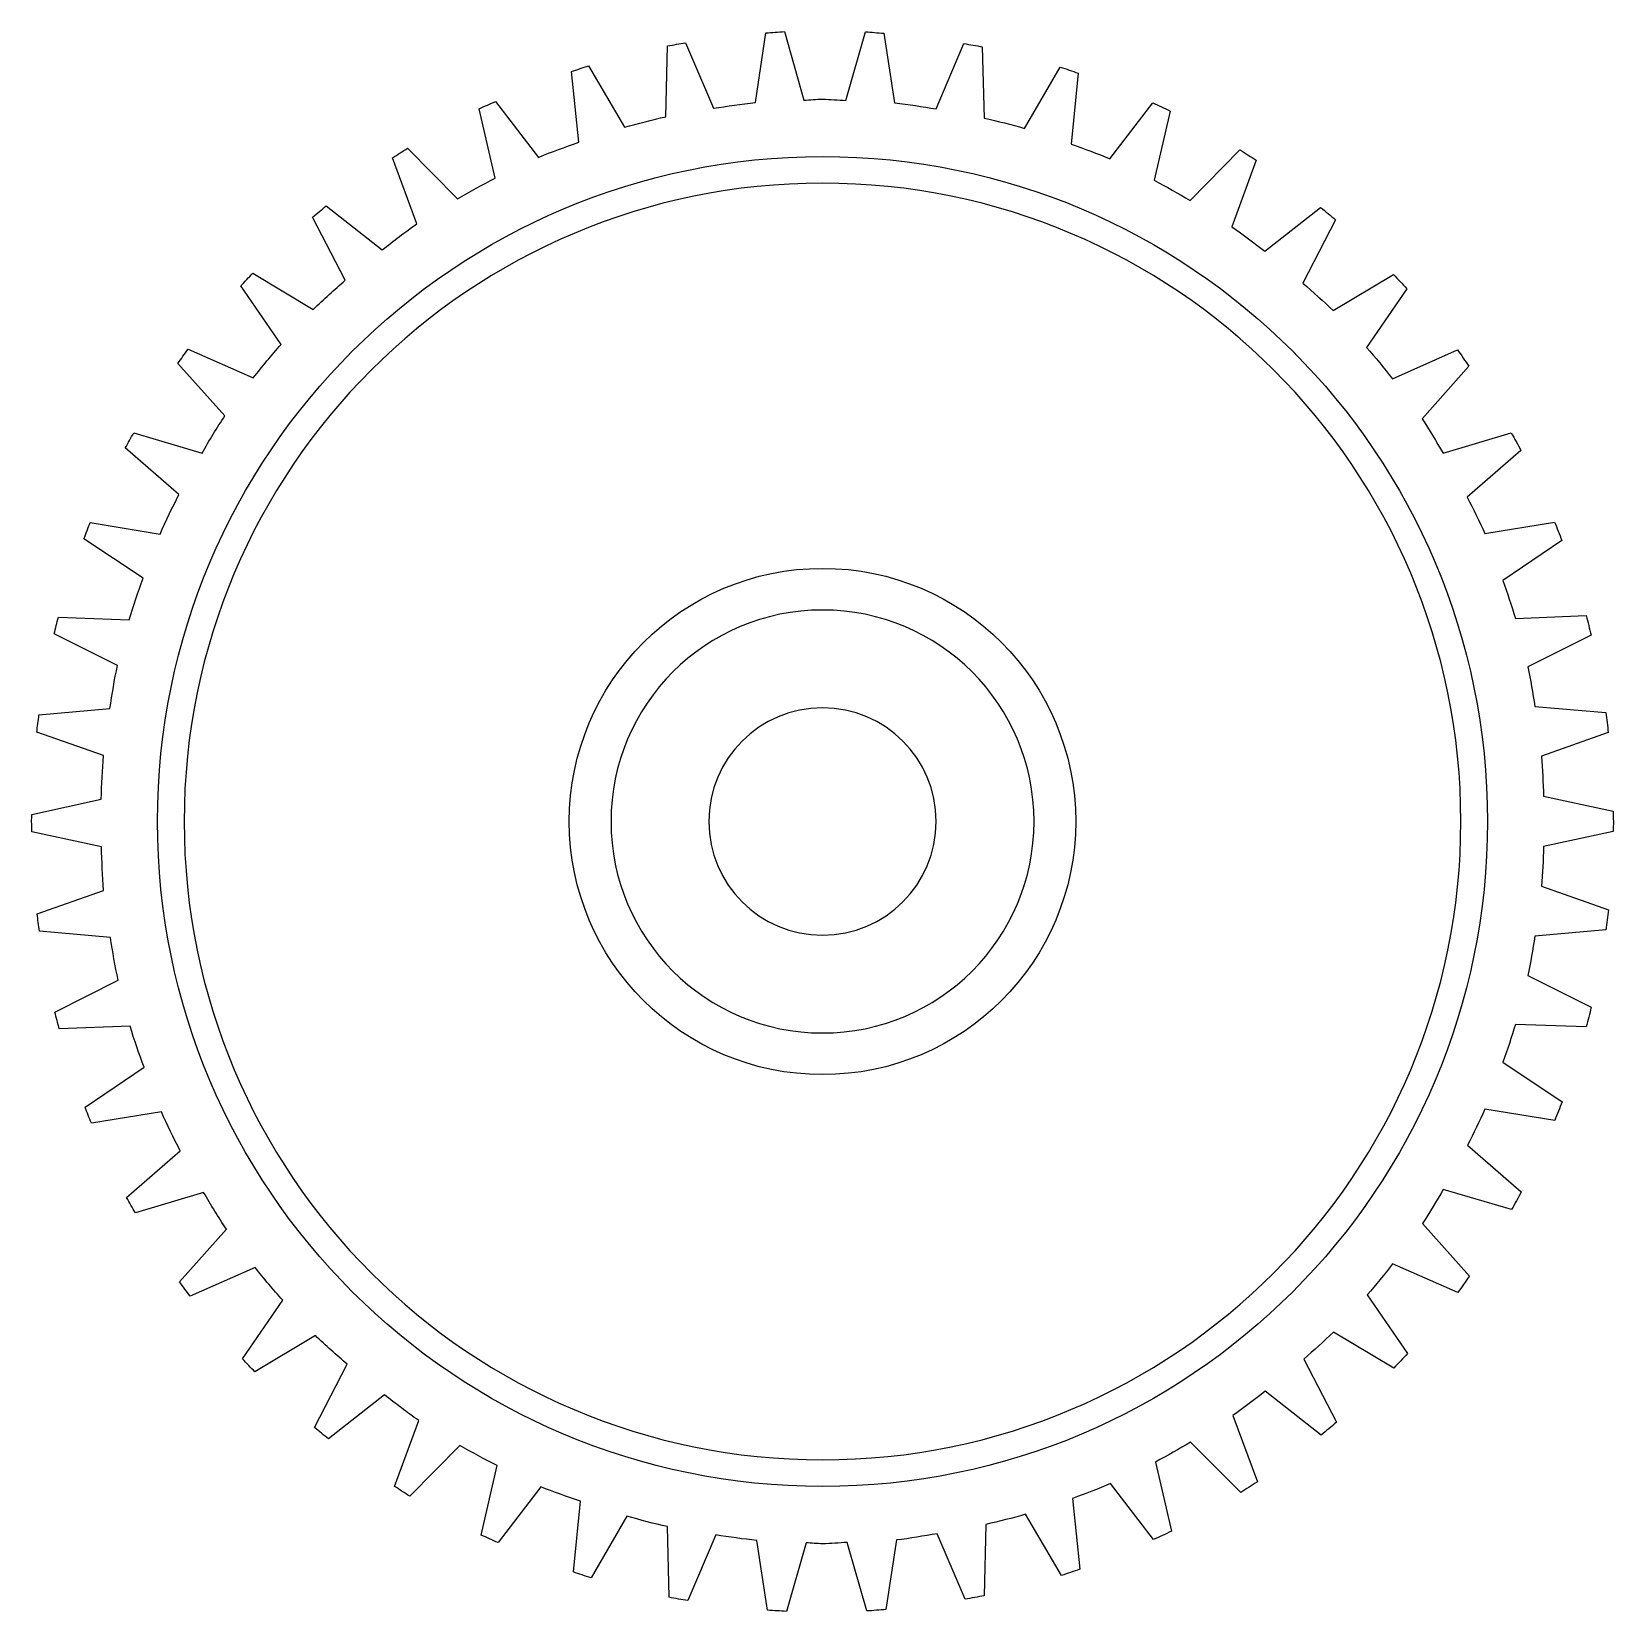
# Model space of a CAD drawing. Header units: centimetres. Extents: x -7.3 to 7.3, y -7.3 to 7.3.
import ezdxf

# ---------------------------------------------------------------- set-up
doc = ezdxf.new("R2010")
doc.units = ezdxf.units.CM
doc.header["$MEASUREMENT"] = 0
doc.layers.add('Camada 1', color=7, linetype='Continuous')

msp = doc.modelspace()

# ---------------------------------------------------------------- linework, layer by layer
at = {"layer": 'Camada 1', "lineweight": 25}
for points, knots in [([(7.28943, -0.09126), (7.28993, -0.06065), (7.29168, -0.03014), (7.29168, 0.00037), (7.29168, 0.00037), (7.29168, 0.03254), (7.28943, 0.06387), (7.28943, 0.09602), (7.28943, 0.09602), (7.28943, 0.09602), (6.64774, 0.2344), (6.64774, 0.2344), (6.64774, 0.2344), (6.64322, 0.3573), (6.64038, 0.48057), (6.62946, 0.60143), (6.62946, 0.60143), (6.62946, 0.60143), (7.24451, 0.81987), (7.24451, 0.81987), (7.24451, 0.81987), (7.23779, 0.88176), (7.22967, 0.94319), (7.22115, 1.00466), (7.22115, 1.00466), (7.22115, 1.00466), (6.56723, 1.06162), (6.56723, 1.06162), (6.56723, 1.06162), (6.54784, 1.18325), (6.52937, 1.30533), (6.50349, 1.42497), (6.50349, 1.42497), (6.50349, 1.42497), (7.08618, 1.71837), (7.08618, 1.71837), (7.08618, 1.71837), (7.07176, 1.77859), (7.05676, 1.83844), (7.04083, 1.89821), (7.04083, 1.89821), (7.04083, 1.89821), (6.38808, 1.873), (6.38808, 1.873), (6.38808, 1.873), (6.35326, 1.9918), (6.31249, 2.10761), (6.27174, 2.22333), (6.27174, 2.22333), (6.27174, 2.22333), (6.8166, 2.59017), (6.8166, 2.59017), (6.8166, 2.59017), (6.79485, 2.64796), (6.77223, 2.70495), (6.74887, 2.76146), (6.74887, 2.76146), (6.74887, 2.76146), (6.10625, 2.65528), (6.10625, 2.65528), (6.10625, 2.65528), (6.05653, 2.769), (6.00058, 2.87951), (5.94472, 2.98993), (5.94472, 2.98993), (5.94472, 2.98993), (6.43925, 3.42189), (6.43925, 3.42189), (6.43925, 3.42189), (6.41049, 3.47624), (6.38051, 3.52913), (6.35059, 3.58241), (6.35059, 3.58241), (6.35059, 3.58241), (5.72199, 3.39522), (5.72199, 3.39522), (5.72199, 3.39522), (5.6586, 3.50224), (5.5975, 3.61088), (5.52831, 3.71407), (5.52831, 3.71407), (5.52831, 3.71407), (5.9599, 4.19892), (5.9599, 4.19892), (5.9599, 4.19892), (5.92487, 4.24853), (5.8905, 4.2988), (5.85393, 4.34762), (5.85393, 4.34762), (5.85393, 4.34762), (5.25388, 4.08293), (5.25388, 4.08293), (5.25388, 4.08293), (5.17726, 4.1812), (5.09862, 4.27721), (5.01687, 4.37101), (5.01687, 4.37101), (5.01687, 4.37101), (5.38837, 4.9124), (5.38837, 4.9124), (5.38837, 4.9124), (5.34786, 4.95714), (5.30542, 4.99992), (5.26346, 5.04382), (5.26346, 5.04382), (5.26346, 5.04382), (4.70826, 4.71018), (4.70826, 4.71018), (4.70826, 4.71018), (4.61936, 4.79889), (4.52326, 4.87946), (4.42984, 4.96325), (4.42984, 4.96325), (4.42984, 4.96325), (4.73064, 5.54697), (4.73064, 5.54697), (4.73064, 5.54697), (4.68521, 5.58584), (4.63968, 5.6247), (4.59287, 5.66254), (4.59287, 5.66254), (4.59287, 5.66254), (4.0777, 5.25728), (4.0777, 5.25728), (4.0777, 5.25728), (3.97835, 5.33459), (3.87937, 5.41193), (3.77536, 5.48374), (3.77536, 5.48374), (3.77536, 5.48374), (3.99917, 6.09654), (3.99917, 6.09654), (3.99917, 6.09654), (3.94951, 6.12893), (3.89945, 6.16105), (3.84905, 6.19256), (3.84905, 6.19256), (3.84905, 6.19256), (3.38905, 5.72583), (3.38905, 5.72583), (3.38905, 5.72583), (3.28023, 5.79055), (3.17109, 5.8536), (3.05821, 5.91223), (3.05821, 5.91223), (3.05821, 5.91223), (3.20402, 6.55085), (3.20402, 6.55085), (3.20402, 6.55085), (3.15134, 6.57651), (3.09824, 6.60088), (3.04498, 6.62552), (3.04498, 6.62552), (3.04498, 6.62552), (2.64996, 6.10874), (2.64996, 6.10874), (2.64996, 6.10874), (2.53304, 6.1598), (2.41263, 6.20193), (2.29309, 6.24606), (2.29309, 6.24606), (2.29309, 6.24606), (2.3577, 6.90019), (2.3577, 6.90019), (2.3577, 6.90019), (2.30272, 6.9189), (2.24803, 6.93826), (2.19273, 6.95554), (2.19273, 6.95554), (2.19273, 6.95554), (1.86327, 6.39055), (1.86327, 6.39055), (1.86327, 6.39055), (1.74085, 6.42611), (1.61676, 6.45744), (1.491, 6.48614), (1.491, 6.48614), (1.491, 6.48614), (1.47333, 7.14273), (1.47333, 7.14273), (1.47333, 7.14273), (1.41732, 7.15448), (1.36027, 7.16281), (1.3036, 7.17321), (1.3036, 7.17321), (1.3036, 7.17321), (1.0473, 6.56956), (1.0473, 6.56956), (1.0473, 6.56956), (0.92009, 6.58969), (0.79433, 6.61348), (0.66474, 6.6265), (0.66474, 6.6265), (0.66474, 6.6265), (0.56608, 7.2678), (0.56608, 7.2678), (0.56608, 7.2678), (0.50919, 7.27185), (0.45212, 7.27777), (0.39508, 7.28082), (0.39508, 7.28082), (0.39508, 7.28082), (0.21609, 6.64889), (0.21609, 6.64889), (0.21609, 6.64889), (0.14365, 6.65109), (0.07306, 6.65987), (0.00003, 6.65987), (0.00003, 6.65987), (-0.05813, 6.65987), (-0.11348, 6.65251), (-0.17105, 6.65111), (-0.17105, 6.65111), (-0.17105, 6.65111), (-0.35152, 7.28283), (-0.35152, 7.28283), (-0.35152, 7.28283), (-0.40809, 7.28037), (-0.46421, 7.27508), (-0.5212, 7.27127), (-0.5212, 7.27127), (-0.5212, 7.27127), (-0.61846, 6.62852), (-0.61846, 6.62852), (-0.61846, 6.62852), (-0.74885, 6.61653), (-0.87683, 6.59582), (-1.00523, 6.57581), (-1.00523, 6.57581), (-1.00523, 6.57581), (-1.2632, 7.18049), (-1.2632, 7.18049), (-1.2632, 7.18049), (-1.31834, 7.17115), (-1.37372, 7.162), (-1.42819, 7.15078), (-1.42819, 7.15078), (-1.42819, 7.15078), (-1.44449, 6.49811), (-1.44449, 6.49811), (-1.44449, 6.49811), (-1.57287, 6.46983), (-1.69965, 6.43585), (-1.82533, 6.40048), (-1.82533, 6.40048), (-1.82533, 6.40048), (-2.15691, 6.96751), (-2.15691, 6.96751), (-2.15691, 6.96751), (-2.20983, 6.95084), (-2.26153, 6.93229), (-2.3142, 6.91483), (-2.3142, 6.91483), (-2.3142, 6.91483), (-2.24808, 6.26253), (-2.24808, 6.26253), (-2.24808, 6.26253), (-2.37259, 6.21758), (-2.49793, 6.17543), (-2.61876, 6.1236), (-2.61876, 6.1236), (-2.61876, 6.1236), (-3.01474, 6.63914), (-3.01474, 6.63914), (-3.01474, 6.63914), (-3.06475, 6.61654), (-3.11499, 6.59498), (-3.16447, 6.57122), (-3.16447, 6.57122), (-3.16447, 6.57122), (-3.01696, 5.93215), (-3.01696, 5.93215), (-3.01696, 5.93215), (-3.13475, 5.87193), (-3.24993, 5.8078), (-3.36386, 5.74109), (-3.36386, 5.74109), (-3.36386, 5.74109), (-3.82572, 6.20742), (-3.82572, 6.20742), (-3.82572, 6.20742), (-3.87208, 6.17914), (-3.91766, 6.14903), (-3.96341, 6.11931), (-3.96341, 6.11931), (-3.96341, 6.11931), (-3.73984, 5.51061), (-3.73984, 5.51061), (-3.73984, 5.51061), (-3.84967, 5.43552), (-3.95365, 5.35289), (-4.05906, 5.27172), (-4.05906, 5.27172), (-4.05906, 5.27172), (-4.57563, 5.67616), (-4.57563, 5.67616), (-4.57563, 5.67616), (-4.61791, 5.64203), (-4.65942, 5.60742), (-4.70094, 5.57221), (-4.70094, 5.57221), (-4.70094, 5.57221), (-4.39963, 4.99074), (-4.39963, 4.99074), (-4.39963, 4.99074), (-4.49948, 4.90245), (-4.60085, 4.81561), (-4.69546, 4.72179), (-4.69546, 4.72179), (-4.69546, 4.72179), (-5.25272, 5.05484), (-5.25272, 5.05484), (-5.25272, 5.05484), (-5.29016, 5.01616), (-5.3276, 4.97748), (-5.36443, 4.93784), (-5.36443, 4.93784), (-5.36443, 4.93784), (-4.99224, 4.39785), (-4.99224, 4.39785), (-4.99224, 4.39785), (-5.08021, 4.29821), (-5.16562, 4.19626), (-5.2478, 4.09088), (-5.2478, 4.09088), (-5.2478, 4.09088), (-5.84922, 4.35451), (-5.84922, 4.35451), (-5.84922, 4.35451), (-5.88137, 4.3112), (-5.91145, 4.26685), (-5.94238, 4.22351), (-5.94238, 4.22351), (-5.94238, 4.22351), (-5.51026, 3.73988), (-5.51026, 3.73988), (-5.51026, 3.73988), (-5.58551, 3.6292), (-5.65221, 3.51242), (-5.72063, 3.39709), (-5.72063, 3.39709), (-5.72063, 3.39709), (-6.3501, 3.58304), (-6.3501, 3.58304), (-6.3501, 3.58304), (-6.37616, 3.53666), (-6.40281, 3.49083), (-6.42805, 3.4439), (-6.42805, 3.4439), (-6.42805, 3.4439), (-5.93344, 3.01377), (-5.93344, 3.01377), (-5.93344, 3.01377), (-5.99427, 2.89415), (-6.05449, 2.77435), (-6.1082, 2.6506), (-6.1082, 2.6506), (-6.1082, 2.6506), (-6.75135, 2.75561), (-6.75135, 2.75561), (-6.75135, 2.75561), (-6.77125, 2.7064), (-6.7908, 2.65695), (-6.80974, 2.60728), (-6.80974, 2.60728), (-6.80974, 2.60728), (-6.26451, 2.24229), (-6.26451, 2.24229), (-6.26451, 2.24229), (-6.30965, 2.11614), (-6.3536, 1.98982), (-6.39122, 1.86042), (-6.39122, 1.86042), (-6.39122, 1.86042), (-7.04471, 1.8836), (-7.04471, 1.8836), (-7.04471, 1.8836), (-7.05852, 1.83277), (-7.07117, 1.78105), (-7.08339, 1.72935), (-7.08339, 1.72935), (-7.08339, 1.72935), (-6.49988, 1.43765), (-6.49988, 1.43765), (-6.49988, 1.43765), (-6.52875, 1.307), (-6.54933, 1.17436), (-6.57029, 1.04091), (-6.57029, 1.04091), (-6.57029, 1.04091), (-7.224, 0.98228), (-7.224, 0.98228), (-7.224, 0.98228), (-7.23112, 0.92939), (-7.23805, 0.87687), (-7.24413, 0.82356), (-7.24413, 0.82356), (-7.24413, 0.82356), (-6.62911, 0.60713), (-6.62911, 0.60713), (-6.62911, 0.60713), (-6.6411, 0.47484), (-6.64514, 0.34019), (-6.64924, 0.20547), (-6.64924, 0.20547), (-6.64924, 0.20547), (-7.29009, 0.06553), (-7.29009, 0.06553), (-7.29009, 0.06553), (-7.29009, 0.04354), (-7.29173, 0.02235), (-7.29173, 0.00039), (-7.29173, 0.00039), (-7.29173, -0.03165), (-7.28972, -0.06311), (-7.28935, -0.09483), (-7.28935, -0.09483), (-7.28935, -0.09483), (-6.64781, -0.23352), (-6.64781, -0.23352), (-6.64781, -0.23352), (-6.64315, -0.3683), (-6.64006, -0.50289), (-6.62768, -0.63479), (-6.62768, -0.63479), (-6.62768, -0.63479), (-7.24048, -0.85241), (-7.24048, -0.85241), (-7.24048, -0.85241), (-7.23418, -0.90583), (-7.22746, -0.95864), (-7.22035, -1.01161), (-7.22035, -1.01161), (-7.22035, -1.01161), (-6.56604, -1.06847), (-6.56604, -1.06847), (-6.56604, -1.06847), (-6.54471, -1.20113), (-6.5223, -1.33303), (-6.49344, -1.46278), (-6.49344, -1.46278), (-6.49344, -1.46278), (-7.07689, -1.75705), (-7.07689, -1.75705), (-7.07689, -1.75705), (-7.064, -1.80952), (-7.05038, -1.86119), (-7.03636, -1.91255), (-7.03636, -1.91255), (-7.03636, -1.91255), (-6.38392, -1.88771), (-6.38392, -1.88771), (-6.38392, -1.88771), (-6.34601, -2.01624), (-6.30087, -2.14158), (-6.25531, -2.26654), (-6.25531, -2.26654), (-6.25531, -2.26654), (-6.79955, -2.63266), (-6.79955, -2.63266), (-6.79955, -2.63266), (-6.78024, -2.68322), (-6.76066, -2.73328), (-6.74055, -2.78281), (-6.74055, -2.78281), (-6.74055, -2.78281), (-6.09579, -2.67624), (-6.09579, -2.67624), (-6.09579, -2.67624), (-6.04208, -2.79832), (-5.9831, -2.91788), (-5.92206, -3.03642), (-5.92206, -3.03642), (-5.92206, -3.03642), (-6.41567, -3.46721), (-6.41567, -3.46721), (-6.41567, -3.46721), (-6.39001, -3.51528), (-6.36193, -3.56127), (-6.33529, -3.60847), (-6.33529, -3.60847), (-6.33529, -3.60847), (-5.706, -3.42077), (-5.706, -3.42077), (-5.706, -3.42077), (-5.63766, -3.53488), (-5.57048, -3.64953), (-5.4956, -3.75856), (-5.4956, -3.75856), (-5.4956, -3.75856), (-5.92735, -4.24365), (-5.92735, -4.24365), (-5.92735, -4.24365), (-5.89539, -4.28874), (-5.86425, -4.33358), (-5.83131, -4.37711), (-5.83131, -4.37711), (-5.83131, -4.37711), (-5.23113, -4.11229), (-5.23113, -4.11229), (-5.23113, -4.11229), (-5.14977, -4.21595), (-5.06431, -4.31568), (-4.97642, -4.4146), (-4.97642, -4.4146), (-4.97642, -4.4146), (-5.34752, -4.95498), (-5.34752, -4.95498), (-5.34752, -4.95498), (-5.30987, -4.99517), (-5.2714, -5.03557), (-5.23317, -5.07494), (-5.23317, -5.07494), (-5.23317, -5.07494), (-4.67532, -4.74003), (-4.67532, -4.74003), (-4.67532, -4.74003), (-4.58153, -4.83158), (-4.48244, -4.91788), (-4.38354, -5.00469), (-4.38354, -5.00469), (-4.38354, -5.00469), (-4.68342, -5.5873), (-4.68342, -5.5873), (-4.68342, -5.5873), (-4.64069, -5.62312), (-4.59738, -5.6581), (-4.55364, -5.69308), (-4.55364, -5.69308), (-4.55364, -5.69308), (-4.03805, -5.28652), (-4.03805, -5.28652), (-4.03805, -5.28652), (-3.93388, -5.36674), (-3.83197, -5.44855), (-3.72333, -5.52218), (-3.72333, -5.52218), (-3.72333, -5.52218), (-3.94532, -6.13048), (-3.94532, -6.13048), (-3.94532, -6.13048), (-3.89833, -6.16062), (-3.85171, -6.19194), (-3.8039, -6.22126), (-3.8039, -6.22126), (-3.8039, -6.22126), (-3.34265, -5.75319), (-3.34265, -5.75319), (-3.34265, -5.75319), (-3.23039, -5.81881), (-3.11643, -5.88109), (-3.00007, -5.93927), (-3.00007, -5.93927), (-3.00007, -5.93927), (-3.14615, -6.57898), (-3.14615, -6.57898), (-3.14615, -6.57898), (-3.09524, -6.60375), (-3.04341, -6.62618), (-2.99147, -6.64894), (-2.99147, -6.64894), (-2.99147, -6.64894), (-2.59761, -6.13374), (-2.59761, -6.13374), (-2.59761, -6.13374), (-2.47857, -6.18388), (-2.3547, -6.22412), (-2.23222, -6.26799), (-2.23222, -6.26799), (-2.23222, -6.26799), (-2.29686, -6.91984), (-2.29686, -6.91984), (-2.29686, -6.91984), (-2.24278, -6.93786), (-2.18865, -6.95656), (-2.13393, -6.97321), (-2.13393, -6.97321), (-2.13393, -6.97321), (-1.80325, -6.40518), (-1.80325, -6.40518), (-1.80325, -6.40518), (-1.68001, -6.44016), (-1.55586, -6.47395), (-1.42974, -6.50162), (-1.42974, -6.50162), (-1.42974, -6.50162), (-1.4123, -7.1535), (-1.4123, -7.1535), (-1.4123, -7.1535), (-1.35568, -7.16451), (-1.29832, -7.1743), (-1.24135, -7.18366), (-1.24135, -7.18366), (-1.24135, -7.18366), (-0.9842, -6.57853), (-0.9842, -6.57853), (-0.9842, -6.57853), (-0.85847, -6.59732), (-0.73311, -6.61727), (-0.60455, -6.62854), (-0.60455, -6.62854), (-0.60455, -6.62854), (-0.50607, -7.27193), (-0.50607, -7.27193), (-0.50607, -7.27193), (-0.44749, -7.27645), (-0.38926, -7.2804), (-0.33044, -7.28291), (-0.33044, -7.28291), (-0.33044, -7.28291), (-0.15206, -6.65177), (-0.15206, -6.65177), (-0.15206, -6.65177), (-0.10078, -6.65267), (-0.05117, -6.65955), (0.0001, -6.65955), (0.0001, -6.65955), (0.07704, -6.65955), (0.15155, -6.65061), (0.22812, -6.64812), (0.22812, -6.64812), (0.22812, -6.64812), (0.40825, -7.27926), (0.40825, -7.27926), (0.40825, -7.27926), (0.46723, -7.27646), (0.52628, -7.27024), (0.58486, -7.26577), (0.58486, -7.26577), (0.58486, -7.26577), (0.68207, -6.62487), (0.68207, -6.62487), (0.68207, -6.62487), (0.80907, -6.61188), (0.93268, -6.58746), (1.05749, -6.56753), (1.05749, -6.56753), (1.05749, -6.56753), (1.31549, -7.17057), (1.31549, -7.17057), (1.31549, -7.17057), (1.3738, -7.16041), (1.43249, -7.15022), (1.49019, -7.13848), (1.49019, -7.13848), (1.49019, -7.13848), (1.50646, -6.48208), (1.50646, -6.48208), (1.50646, -6.48208), (1.62946, -6.45316), (1.75189, -6.4231), (1.87209, -6.38805), (1.87209, -6.38805), (1.87209, -6.38805), (2.20216, -6.95214), (2.20216, -6.95214), (2.20216, -6.95214), (2.25973, -6.93412), (2.31567, -6.9138), (2.37237, -6.8943), (2.37237, -6.8943), (2.37237, -6.8943), (2.30617, -6.2407), (2.30617, -6.2407), (2.30617, -6.2407), (2.42349, -6.19723), (2.54165, -6.15497), (2.65648, -6.10523), (2.65648, -6.10523), (2.65648, -6.10523), (3.05283, -6.62114), (3.05283, -6.62114), (3.05283, -6.62114), (3.10805, -6.59555), (3.16263, -6.57079), (3.21671, -6.54391), (3.21671, -6.54391), (3.21671, -6.54391), (3.06984, -5.90579), (3.06984, -5.90579), (3.06984, -5.90579), (3.1802, -5.84851), (3.28712, -5.7858), (3.39417, -5.72201), (3.39417, -5.72201), (3.39417, -5.72201), (3.85563, -6.18789), (3.85563, -6.18789), (3.85563, -6.18789), (3.90707, -6.15574), (3.95866, -6.12278), (4.00943, -6.08944), (4.00943, -6.08944), (4.00943, -6.08944), (3.78398, -5.47661), (3.78398, -5.47661), (3.78398, -5.47661), (3.88606, -5.40578), (3.98443, -5.33008), (4.08203, -5.25357), (4.08203, -5.25357), (4.08203, -5.25357), (4.59831, -5.65809), (4.59831, -5.65809), (4.59831, -5.65809), (4.64564, -5.61861), (4.69224, -5.57919), (4.73907, -5.53882), (4.73907, -5.53882), (4.73907, -5.53882), (4.4371, -4.95613), (4.4371, -4.95613), (4.4371, -4.95613), (4.52904, -4.87347), (4.62371, -4.79428), (4.71116, -4.7071), (4.71116, -4.7071), (4.71116, -4.7071), (5.26721, -5.03923), (5.26721, -5.03923), (5.26721, -5.03923), (5.31018, -4.99486), (5.35344, -4.95086), (5.39487, -4.90527), (5.39487, -4.90527), (5.39487, -4.90527), (5.02231, -4.36459), (5.02231, -4.36459), (5.02231, -4.36459), (5.1028, -4.27132), (5.18037, -4.17689), (5.25596, -4.07966), (5.25596, -4.07966), (5.25596, -4.07966), (5.85723, -4.34297), (5.85723, -4.34297), (5.85723, -4.34297), (5.89361, -4.29323), (5.9293, -4.2424), (5.9647, -4.1915), (5.9647, -4.1915), (5.9647, -4.1915), (5.53174, -3.70737), (5.53174, -3.70737), (5.53174, -3.70737), (5.60003, -3.60564), (5.6607, -3.49814), (5.72343, -3.39196), (5.72343, -3.39196), (5.72343, -3.39196), (6.35269, -3.57786), (6.35269, -3.57786), (6.35269, -3.57786), (6.38341, -3.52386), (6.41344, -3.47007), (6.4427, -3.41514), (6.4427, -3.41514), (6.4427, -3.41514), (5.94751, -2.98464), (5.94751, -2.98464), (5.94751, -2.98464), (6.00244, -2.87516), (6.05824, -2.7653), (6.10729, -2.65256), (6.10729, -2.65256), (6.10729, -2.65256), (6.75057, -2.7576), (6.75057, -2.7576), (6.75057, -2.7576), (6.77391, -2.70021), (6.79655, -2.64277), (6.81899, -2.5843), (6.81899, -2.5843), (6.81899, -2.5843), (6.27268, -2.21878), (6.27268, -2.21878), (6.27268, -2.21878), (6.31398, -2.10326), (6.35425, -1.98851), (6.3887, -1.87056), (6.3887, -1.87056), (6.3887, -1.87056), (7.04185, -1.89371), (7.04185, -1.89371), (7.04185, -1.89371), (7.05799, -1.83383), (7.07262, -1.77325), (7.08778, -1.71271), (7.08778, -1.71271), (7.08778, -1.71271), (6.50419, -1.42082), (6.50419, -1.42082), (6.50419, -1.42082), (6.5303, -1.30165), (6.54814, -1.18), (6.56766, -1.05876), (6.56766, -1.05876), (6.56766, -1.05876), (7.22155, -0.99976), (7.22155, -0.99976), (7.22155, -0.99976), (7.23052, -0.93861), (7.23825, -0.87681), (7.24542, -0.81463), (7.24542, -0.81463), (7.24542, -0.81463), (6.6295, -0.5978), (6.6295, -0.5978), (6.6295, -0.5978), (6.64043, -0.47689), (6.64381, -0.35446), (6.64831, -0.23138), (6.64831, -0.23138), (6.64831, -0.23138), (7.28943, -0.09126), (7.28943, -0.09126)], [0, 0, 0, 0, 0.00487805, 0.00487805, 0.00487805, 0.00487805, 0.0097561, 0.0097561, 0.0097561, 0.0097561, 0.01463415, 0.01463415, 0.01463415, 0.01463415, 0.0195122, 0.0195122, 0.0195122, 0.0195122, 0.02439024, 0.02439024, 0.02439024, 0.02439024, 0.02926829, 0.02926829, 0.02926829, 0.02926829, 0.03414634, 0.03414634, 0.03414634, 0.03414634, 0.03902439, 0.03902439, 0.03902439, 0.03902439, 0.04390244, 0.04390244, 0.04390244, 0.04390244, 0.04878049, 0.04878049, 0.04878049, 0.04878049, 0.05365854, 0.05365854, 0.05365854, 0.05365854, 0.05853659, 0.05853659, 0.05853659, 0.05853659, 0.06341463, 0.06341463, 0.06341463, 0.06341463, 0.06829268, 0.06829268, 0.06829268, 0.06829268, 0.07317073, 0.07317073, 0.07317073, 0.07317073, 0.07804878, 0.07804878, 0.07804878, 0.07804878, 0.08292683, 0.08292683, 0.08292683, 0.08292683, 0.08780488, 0.08780488, 0.08780488, 0.08780488, 0.09268293, 0.09268293, 0.09268293, 0.09268293, 0.09756098, 0.09756098, 0.09756098, 0.09756098, 0.10243902, 0.10243902, 0.10243902, 0.10243902, 0.10731707, 0.10731707, 0.10731707, 0.10731707, 0.11219512, 0.11219512, 0.11219512, 0.11219512, 0.11707317, 0.11707317, 0.11707317, 0.11707317, 0.12195122, 0.12195122, 0.12195122, 0.12195122, 0.12682927, 0.12682927, 0.12682927, 0.12682927, 0.13170732, 0.13170732, 0.13170732, 0.13170732, 0.13658537, 0.13658537, 0.13658537, 0.13658537, 0.14146341, 0.14146341, 0.14146341, 0.14146341, 0.14634146, 0.14634146, 0.14634146, 0.14634146, 0.15121951, 0.15121951, 0.15121951, 0.15121951, 0.15609756, 0.15609756, 0.15609756, 0.15609756, 0.16097561, 0.16097561, 0.16097561, 0.16097561, 0.16585366, 0.16585366, 0.16585366, 0.16585366, 0.17073171, 0.17073171, 0.17073171, 0.17073171, 0.17560976, 0.17560976, 0.17560976, 0.17560976, 0.1804878, 0.1804878, 0.1804878, 0.1804878, 0.18536585, 0.18536585, 0.18536585, 0.18536585, 0.1902439, 0.1902439, 0.1902439, 0.1902439, 0.19512195, 0.19512195, 0.19512195, 0.19512195, 0.2, 0.2, 0.2, 0.2, 0.20487805, 0.20487805, 0.20487805, 0.20487805, 0.2097561, 0.2097561, 0.2097561, 0.2097561, 0.21463415, 0.21463415, 0.21463415, 0.21463415, 0.2195122, 0.2195122, 0.2195122, 0.2195122, 0.22439024, 0.22439024, 0.22439024, 0.22439024, 0.22926829, 0.22926829, 0.22926829, 0.22926829, 0.23414634, 0.23414634, 0.23414634, 0.23414634, 0.23902439, 0.23902439, 0.23902439, 0.23902439, 0.24390244, 0.24390244, 0.24390244, 0.24390244, 0.24878049, 0.24878049, 0.24878049, 0.24878049, 0.25365854, 0.25365854, 0.25365854, 0.25365854, 0.25853659, 0.25853659, 0.25853659, 0.25853659, 0.26341463, 0.26341463, 0.26341463, 0.26341463, 0.26829268, 0.26829268, 0.26829268, 0.26829268, 0.27317073, 0.27317073, 0.27317073, 0.27317073, 0.27804878, 0.27804878, 0.27804878, 0.27804878, 0.28292683, 0.28292683, 0.28292683, 0.28292683, 0.28780488, 0.28780488, 0.28780488, 0.28780488, 0.29268293, 0.29268293, 0.29268293, 0.29268293, 0.29756098, 0.29756098, 0.29756098, 0.29756098, 0.30243902, 0.30243902, 0.30243902, 0.30243902, 0.30731707, 0.30731707, 0.30731707, 0.30731707, 0.31219512, 0.31219512, 0.31219512, 0.31219512, 0.31707317, 0.31707317, 0.31707317, 0.31707317, 0.32195122, 0.32195122, 0.32195122, 0.32195122, 0.32682927, 0.32682927, 0.32682927, 0.32682927, 0.33170732, 0.33170732, 0.33170732, 0.33170732, 0.33658537, 0.33658537, 0.33658537, 0.33658537, 0.34146341, 0.34146341, 0.34146341, 0.34146341, 0.34634146, 0.34634146, 0.34634146, 0.34634146, 0.35121951, 0.35121951, 0.35121951, 0.35121951, 0.35609756, 0.35609756, 0.35609756, 0.35609756, 0.36097561, 0.36097561, 0.36097561, 0.36097561, 0.36585366, 0.36585366, 0.36585366, 0.36585366, 0.37073171, 0.37073171, 0.37073171, 0.37073171, 0.37560976, 0.37560976, 0.37560976, 0.37560976, 0.3804878, 0.3804878, 0.3804878, 0.3804878, 0.38536585, 0.38536585, 0.38536585, 0.38536585, 0.3902439, 0.3902439, 0.3902439, 0.3902439, 0.39512195, 0.39512195, 0.39512195, 0.39512195, 0.4, 0.4, 0.4, 0.4, 0.40487805, 0.40487805, 0.40487805, 0.40487805, 0.4097561, 0.4097561, 0.4097561, 0.4097561, 0.41463415, 0.41463415, 0.41463415, 0.41463415, 0.4195122, 0.4195122, 0.4195122, 0.4195122, 0.42439024, 0.42439024, 0.42439024, 0.42439024, 0.42926829, 0.42926829, 0.42926829, 0.42926829, 0.43414634, 0.43414634, 0.43414634, 0.43414634, 0.43902439, 0.43902439, 0.43902439, 0.43902439, 0.44390244, 0.44390244, 0.44390244, 0.44390244, 0.44878049, 0.44878049, 0.44878049, 0.44878049, 0.45365854, 0.45365854, 0.45365854, 0.45365854, 0.45853659, 0.45853659, 0.45853659, 0.45853659, 0.46341463, 0.46341463, 0.46341463, 0.46341463, 0.46829268, 0.46829268, 0.46829268, 0.46829268, 0.47317073, 0.47317073, 0.47317073, 0.47317073, 0.47804878, 0.47804878, 0.47804878, 0.47804878, 0.48292683, 0.48292683, 0.48292683, 0.48292683, 0.48780488, 0.48780488, 0.48780488, 0.48780488, 0.49268293, 0.49268293, 0.49268293, 0.49268293, 0.49756098, 0.49756098, 0.49756098, 0.49756098, 0.50243902, 0.50243902, 0.50243902, 0.50243902, 0.50731707, 0.50731707, 0.50731707, 0.50731707, 0.51219512, 0.51219512, 0.51219512, 0.51219512, 0.51707317, 0.51707317, 0.51707317, 0.51707317, 0.52195122, 0.52195122, 0.52195122, 0.52195122, 0.52682927, 0.52682927, 0.52682927, 0.52682927, 0.53170732, 0.53170732, 0.53170732, 0.53170732, 0.53658537, 0.53658537, 0.53658537, 0.53658537, 0.54146341, 0.54146341, 0.54146341, 0.54146341, 0.54634146, 0.54634146, 0.54634146, 0.54634146, 0.55121951, 0.55121951, 0.55121951, 0.55121951, 0.55609756, 0.55609756, 0.55609756, 0.55609756, 0.56097561, 0.56097561, 0.56097561, 0.56097561, 0.56585366, 0.56585366, 0.56585366, 0.56585366, 0.57073171, 0.57073171, 0.57073171, 0.57073171, 0.57560976, 0.57560976, 0.57560976, 0.57560976, 0.5804878, 0.5804878, 0.5804878, 0.5804878, 0.58536585, 0.58536585, 0.58536585, 0.58536585, 0.5902439, 0.5902439, 0.5902439, 0.5902439, 0.59512195, 0.59512195, 0.59512195, 0.59512195, 0.6, 0.6, 0.6, 0.6, 0.60487805, 0.60487805, 0.60487805, 0.60487805, 0.6097561, 0.6097561, 0.6097561, 0.6097561, 0.61463415, 0.61463415, 0.61463415, 0.61463415, 0.6195122, 0.6195122, 0.6195122, 0.6195122, 0.62439024, 0.62439024, 0.62439024, 0.62439024, 0.62926829, 0.62926829, 0.62926829, 0.62926829, 0.63414634, 0.63414634, 0.63414634, 0.63414634, 0.63902439, 0.63902439, 0.63902439, 0.63902439, 0.64390244, 0.64390244, 0.64390244, 0.64390244, 0.64878049, 0.64878049, 0.64878049, 0.64878049, 0.65365854, 0.65365854, 0.65365854, 0.65365854, 0.65853659, 0.65853659, 0.65853659, 0.65853659, 0.66341463, 0.66341463, 0.66341463, 0.66341463, 0.66829268, 0.66829268, 0.66829268, 0.66829268, 0.67317073, 0.67317073, 0.67317073, 0.67317073, 0.67804878, 0.67804878, 0.67804878, 0.67804878, 0.68292683, 0.68292683, 0.68292683, 0.68292683, 0.68780488, 0.68780488, 0.68780488, 0.68780488, 0.69268293, 0.69268293, 0.69268293, 0.69268293, 0.69756098, 0.69756098, 0.69756098, 0.69756098, 0.70243902, 0.70243902, 0.70243902, 0.70243902, 0.70731707, 0.70731707, 0.70731707, 0.70731707, 0.71219512, 0.71219512, 0.71219512, 0.71219512, 0.71707317, 0.71707317, 0.71707317, 0.71707317, 0.72195122, 0.72195122, 0.72195122, 0.72195122, 0.72682927, 0.72682927, 0.72682927, 0.72682927, 0.73170732, 0.73170732, 0.73170732, 0.73170732, 0.73658537, 0.73658537, 0.73658537, 0.73658537, 0.74146341, 0.74146341, 0.74146341, 0.74146341, 0.74634146, 0.74634146, 0.74634146, 0.74634146, 0.75121951, 0.75121951, 0.75121951, 0.75121951, 0.75609756, 0.75609756, 0.75609756, 0.75609756, 0.76097561, 0.76097561, 0.76097561, 0.76097561, 0.76585366, 0.76585366, 0.76585366, 0.76585366, 0.77073171, 0.77073171, 0.77073171, 0.77073171, 0.77560976, 0.77560976, 0.77560976, 0.77560976, 0.7804878, 0.7804878, 0.7804878, 0.7804878, 0.78536585, 0.78536585, 0.78536585, 0.78536585, 0.7902439, 0.7902439, 0.7902439, 0.7902439, 0.79512195, 0.79512195, 0.79512195, 0.79512195, 0.8, 0.8, 0.8, 0.8, 0.80487805, 0.80487805, 0.80487805, 0.80487805, 0.8097561, 0.8097561, 0.8097561, 0.8097561, 0.81463415, 0.81463415, 0.81463415, 0.81463415, 0.8195122, 0.8195122, 0.8195122, 0.8195122, 0.82439024, 0.82439024, 0.82439024, 0.82439024, 0.82926829, 0.82926829, 0.82926829, 0.82926829, 0.83414634, 0.83414634, 0.83414634, 0.83414634, 0.83902439, 0.83902439, 0.83902439, 0.83902439, 0.84390244, 0.84390244, 0.84390244, 0.84390244, 0.84878049, 0.84878049, 0.84878049, 0.84878049, 0.85365854, 0.85365854, 0.85365854, 0.85365854, 0.85853659, 0.85853659, 0.85853659, 0.85853659, 0.86341463, 0.86341463, 0.86341463, 0.86341463, 0.86829268, 0.86829268, 0.86829268, 0.86829268, 0.87317073, 0.87317073, 0.87317073, 0.87317073, 0.87804878, 0.87804878, 0.87804878, 0.87804878, 0.88292683, 0.88292683, 0.88292683, 0.88292683, 0.88780488, 0.88780488, 0.88780488, 0.88780488, 0.89268293, 0.89268293, 0.89268293, 0.89268293, 0.89756098, 0.89756098, 0.89756098, 0.89756098, 0.90243902, 0.90243902, 0.90243902, 0.90243902, 0.90731707, 0.90731707, 0.90731707, 0.90731707, 0.91219512, 0.91219512, 0.91219512, 0.91219512, 0.91707317, 0.91707317, 0.91707317, 0.91707317, 0.92195122, 0.92195122, 0.92195122, 0.92195122, 0.92682927, 0.92682927, 0.92682927, 0.92682927, 0.93170732, 0.93170732, 0.93170732, 0.93170732, 0.93658537, 0.93658537, 0.93658537, 0.93658537, 0.94146341, 0.94146341, 0.94146341, 0.94146341, 0.94634146, 0.94634146, 0.94634146, 0.94634146, 0.95121951, 0.95121951, 0.95121951, 0.95121951, 0.95609756, 0.95609756, 0.95609756, 0.95609756, 0.96097561, 0.96097561, 0.96097561, 0.96097561, 0.96585366, 0.96585366, 0.96585366, 0.96585366, 0.97073171, 0.97073171, 0.97073171, 0.97073171, 0.97560976, 0.97560976, 0.97560976, 0.97560976, 0.9804878, 0.9804878, 0.9804878, 0.9804878, 0.98536585, 0.98536585, 0.98536585, 0.98536585, 0.9902439, 0.9902439, 0.9902439, 0.9902439, 1, 1, 1, 1]), ([(0.00008, 6.13135), (-3.38619, 6.13135), (-6.13116, 3.38611), (-6.13116, 0.00003), (-6.13116, 0.00003), (-6.13116, -3.38627), (-3.38616, -6.13134), (0.00008, -6.13134), (0.00008, -6.13134), (3.3864, -6.13134), (6.13122, -3.38626), (6.13122, 0.00003), (6.13122, 0.00003), (6.13122, 3.38611), (3.38643, 6.13135), (0.00008, 6.13135)], [0, 0, 0, 0, 0.2, 0.2, 0.2, 0.2, 0.4, 0.4, 0.4, 0.4, 0.6, 0.6, 0.6, 0.6, 1, 1, 1, 1]), ([(0.00008, -5.88555), (-3.25067, -5.88555), (-5.8856, -3.25038), (-5.8856, 0), (-5.8856, 0), (-5.8856, 3.25038), (-3.25067, 5.88552), (0.00008, 5.88552), (0.00008, 5.88552), (3.25046, 5.88552), (5.88566, 3.2504), (5.88566, 0.00002), (5.88566, 0.00002), (5.88566, -3.25036), (3.25046, -5.88555), (0.00008, -5.88555)], [0, 0, 0, 0, 0.2, 0.2, 0.2, 0.2, 0.4, 0.4, 0.4, 0.4, 0.6, 0.6, 0.6, 0.6, 1, 1, 1, 1]), ([(0.00008, 2.33402), (-1.28939, 2.33402), (-2.33434, 1.28913), (-2.33434, 0.00002), (-2.33434, 0.00002), (-2.33434, -1.28908), (-1.28939, -2.33405), (0.00008, -2.33405), (0.00008, -2.33405), (1.28921, -2.33405), (2.33418, -1.28908), (2.33418, 0.00002), (2.33418, 0.00002), (2.33418, 1.28913), (1.28921, 2.33402), (0.00008, 2.33402)], [0, 0, 0, 0, 0.2, 0.2, 0.2, 0.2, 0.4, 0.4, 0.4, 0.4, 0.6, 0.6, 0.6, 0.6, 1, 1, 1, 1]), ([(0.00008, -1.9499), (-1.07699, -1.9499), (-1.95003, -1.07664), (-1.95003, 0), (-1.95003, 0), (-1.95003, 1.07667), (-1.07701, 1.9499), (0.00008, 1.9499), (0.00008, 1.9499), (1.07675, 1.9499), (1.95003, 1.07667), (1.95003, 0), (1.95003, 0), (1.95003, -1.07664), (1.07677, -1.9499), (0.00008, -1.9499)], [0, 0, 0, 0, 0.2, 0.2, 0.2, 0.2, 0.4, 0.4, 0.4, 0.4, 0.6, 0.6, 0.6, 0.6, 1, 1, 1, 1]), ([(0.00008, -1.04775), (-0.57891, -1.04775), (-1.04812, -0.57864), (-1.04812, 0.00037), (-1.04812, 0.00037), (-1.04812, 0.57904), (-0.57893, 1.04817), (0.00008, 1.04817), (0.00008, 1.04817), (0.57878, 1.04817), (1.04788, 0.57904), (1.04788, 0.00037), (1.04788, 0.00037), (1.04788, -0.57864), (0.57878, -1.04775), (0.00008, -1.04775)], [0, 0, 0, 0, 0.2, 0.2, 0.2, 0.2, 0.4, 0.4, 0.4, 0.4, 0.6, 0.6, 0.6, 0.6, 1, 1, 1, 1])]:
    msp.add_open_spline(points, degree=3, knots=knots, dxfattribs=at)

doc.saveas('drawing.dxf')
